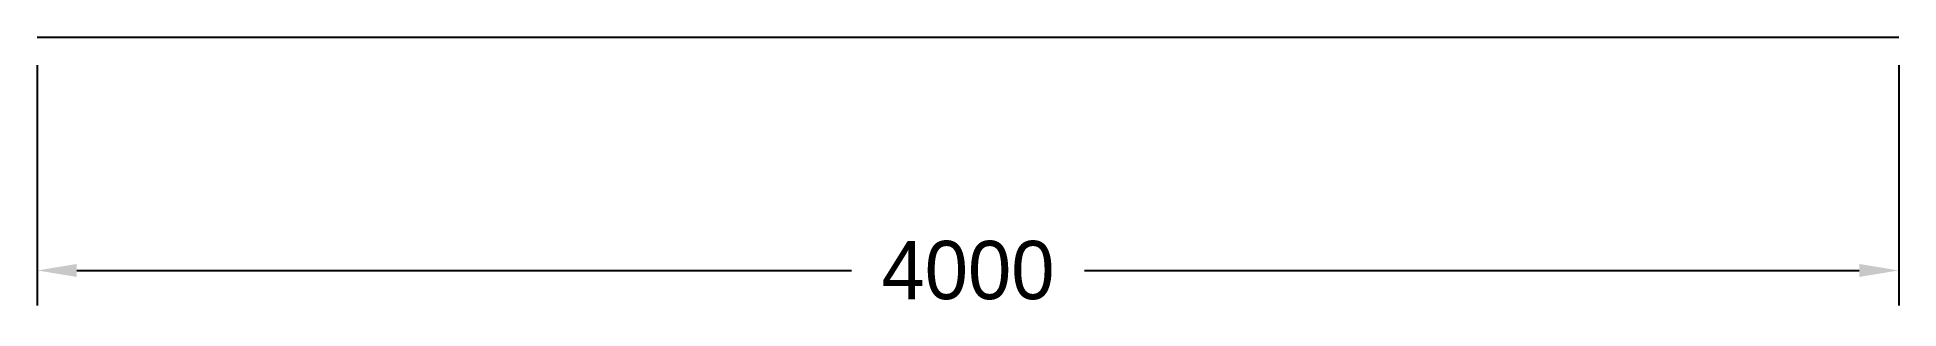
# Model space of a CAD drawing. Header units: millimetres. Extents: x 0 to 4000, y -582 to 0.
import ezdxf

# ---------------------------------------------------------------- set-up
doc = ezdxf.new("R2010")
doc.units = ezdxf.units.MM
doc.layers.add('A-DIMS', color=7, linetype='Continuous')
doc.layers.add('A-WALL', color=7, linetype='Continuous')
doc.dimstyles.get("Standard").update_dxf_attribs({"dimtxt": 2.5, "dimasz": 2.5, "dimexe": 1.25, "dimexo": 0.625, "dimtad": 1, "dimcen": 2.5, "dimazin": 3, "dimtfac": 1, "dimtmove": 0, "dimatfit": 3})

# ---------------------------------------------------------------- blocks, each defined once
blk = doc.blocks.new('_CLOSEDFILLED')
at = {"color": 0, "linetype": 'BYBLOCK'}
blk.add_solid([(-1, 0.164), (0, 0), (-1, -0.164)], dxfattribs=at)
blk = doc.blocks.new('*D1')
for p, q in [((0, -60), (0, -575)), ((4000, -60), (4000, -575)), ((85, -500), (1750, -500)), ((2250, -500), (3915, -500))]:
    blk.add_line(p, q)
at = {"layer": 'Defpoints'}
for p in [(0, 0), (4000, 0), (0, -500)]:
    blk.add_point(p, dxfattribs=at)
at = {"layer": 'A-DIMS', "xscale": 85, "yscale": 85, "rotation": 180}
blk.add_blockref('_CLOSEDFILLED', (0, -500), dxfattribs=at)
at = {"layer": 'A-DIMS', "xscale": 85, "yscale": 85}
blk.add_blockref('_CLOSEDFILLED', (4000, -500), dxfattribs=at)
at = {"layer": 'A-DIMS', "insert": (2000, -500), "char_height": 125, "attachment_point": 5}
blk.add_mtext('4000', dxfattribs=at)

msp = doc.modelspace()

# ---------------------------------------------------------------- linework, layer by layer
at = {"layer": 'A-WALL'}
msp.add_line((0, 0), (4000, 0), dxfattribs=at)

# ---------------------------------------------------------------- dimensions: what is measured, and where the dimension line sits
at = {"layer": 'A-DIMS'}
dim = msp.add_linear_dim(base=(0, -500), p1=(0, 0), p2=(4000, 0), dimstyle='Standard', override={"dimtxt": 125, "dimasz": 85, "dimexe": 75, "dimexo": 60, "dimgap": 45}, dxfattribs=at)
dim.commit()
dim.dimension.update_dxf_attribs({"geometry": '*D1', "text_midpoint": (2000, -500)})

doc.saveas('drawing.dxf')
